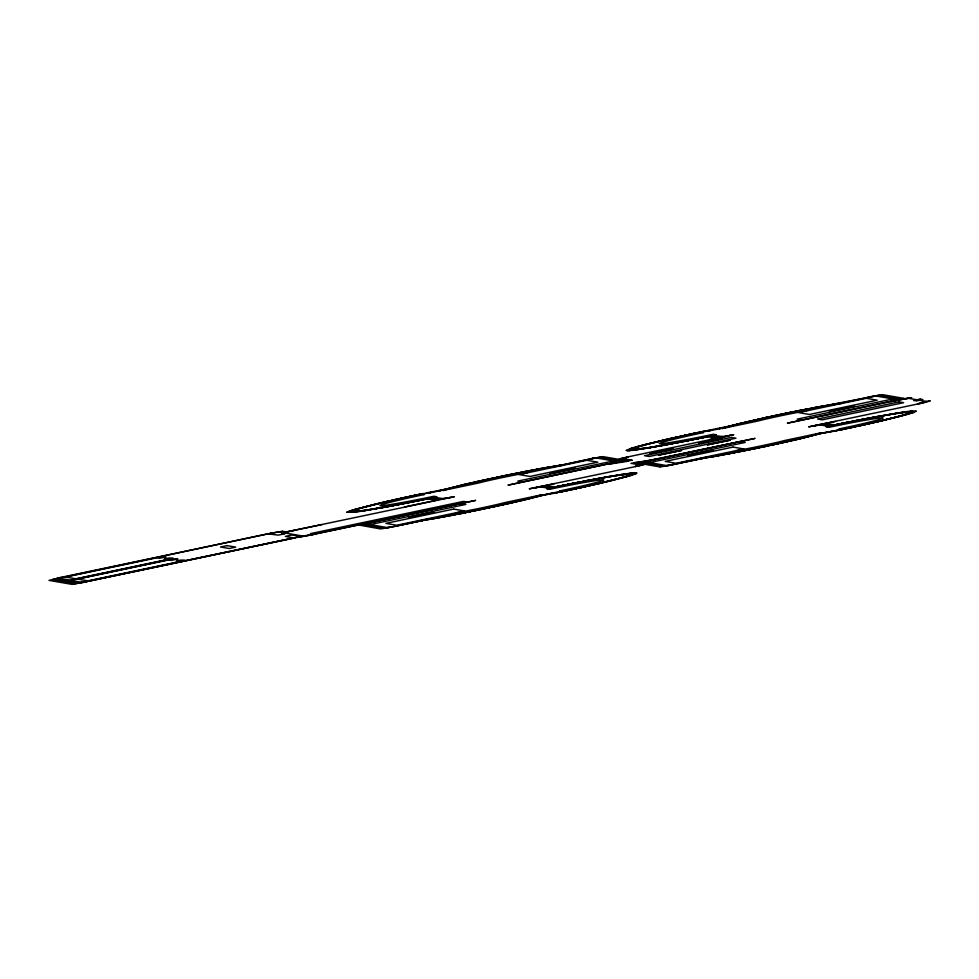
<?xml version="1.0" encoding="UTF-8"?>
<svg xmlns="http://www.w3.org/2000/svg" width="979" height="979" viewBox="0 0 979 979"><rect width="100%" height="100%" fill="white"/><g stroke="black" fill="none" stroke-linecap="round" stroke-linejoin="round"><path stroke-width="1.47" d="M637.659 466.175L635.028 466.493L640.315 465.001L630.99 463.348L651.255 459.983L755.042 438.396L641.747 462.516L663.578 466.237L705.712 457.756M346.86 512.225L355.218 512.078M903.996 398.404L900.9 399.359L911.706 397.658L891.049 401.574M929.977 400.937C925.228 402.54 909.43 406.261 922.903 402.075L930.05 400.852M346.86 512.213L347.753 511.723M439.706 490.638L463.104 484.874M631.993 460.24L625.532 461.158A16.704 0.612 -11.7 0 0 607.616 464.303M635.885 473.824L636.95 473.09L635.836 472.808M912.036 412.477L913.015 411.682L907.949 411.767M635.861 473.824L629.705 475.88M912.036 412.477L907.117 414.166M914.239 412.245L916.344 411.094L911.938 410.996M348.83 511.295L349.442 511.075M913.591 412.477L914.202 412.257M349.479 511.062L351.889 510.279M630.317 475.341L633.67 473.763L631.577 473.518M912.856 412.734L913.554 412.489M630.305 475.341L627.723 476.149M912.82 412.746L907.949 414.227M405.122 507.073L404.462 506.963L438.678 499.755L426.575 499.082M631.284 448.284L626.083 450.462L627.686 450.744M709.555 439.816C708.306 439.167 722.355 437.368 715.686 438.029M351.938 510.255L355.083 509.325M631.333 448.272L632.263 447.978M356.943 509.092L349.968 511.772L363.368 510.683M632.324 447.966L633.327 447.672M627.71 476.161L600.8 483.026M907.105 414.166L901.231 415.818M356.956 509.08L367.81 506.167M360.199 524.707L359.122 525.074L380.562 528.917L388.406 527.705M633.389 447.648L637.035 446.632M629.644 475.904L609.073 481.215M355.12 509.325L356.332 508.982M907.912 414.239L896.054 417.372M356.356 508.97L382.875 502.521M541.301 495.668L543.945 494.897L537.214 496.231A66.009 2.423 -11.7 0 1 427.333 519.372L421.019 520.742L425.608 519.861M637.072 446.62L638.406 446.253M537.459 496.451L553.551 492.865M540.677 495.839L536.627 496.916M537.459 496.451L531.707 497.944M447.354 488.79L426.587 492.914M638.43 446.253L642.995 445.053M642.591 445.372L629.362 449.789L647.388 447.978M901.218 415.818L886.264 419.587M447.354 488.778L455.639 486.673M642.616 445.372L644.06 444.992M644.084 444.98L645.589 444.588M729.269 426.134L700.181 432.008M729.282 426.122L739.059 423.699M536.59 496.916L529.37 498.727M643.044 445.041L644.671 444.625M645.614 444.588L660.189 441.015M367.823 506.167L369.475 505.751M644.684 444.613L664.386 440.024M530.251 498.311L514.085 502.178M895.956 417.384L884.294 420.064M369.499 505.739L373.023 504.87M283.567 532.711L284.045 532.6A16.704 0.612 -11.7 0 1 294.006 530.361L454.391 496.696L447.342 498.042M455.651 486.673L460.509 485.486M372.583 504.809L376.768 503.965M529.333 498.739L524.805 499.828M460.522 485.486L462.223 485.082M739.916 423.491L747.05 421.814M739.072 423.699L739.904 423.491M609.024 481.227L600.543 483.234M886.411 419.722L882.238 420.554M376.658 503.83L380.953 502.814M524.756 499.841L521.905 500.526M463.116 484.862L463.997 484.666M799.035 438.898L820.781 433.428L847.496 428.447M802.229 438.311L800.296 438.763M802.278 438.298L823.339 432.902L816.608 434.235A66.009 2.423 -11.7 0 1 706.728 457.377M884.306 420.224L866.758 424.103M461.782 485.009L473.444 482.476M660.274 440.831L668.779 439.02M519.898 500.991L521.856 500.538M799.023 438.898L795.376 439.742M800.247 438.776L797.249 439.473M880.158 421.043L882.14 420.725M381.002 502.802L384.992 502.019M463.74 484.556L475.439 482.035M519.849 501.003L516.802 501.713M879.815 421.276L877.673 421.765M383.217 502.288L401.06 498.384M664.827 439.779L680.454 436.389M747.063 421.814L763.118 418.192M515.749 501.946L516.753 501.725M598.206 483.773L595.978 484.287M598.279 483.761L600.421 483.259L594.29 484.532M795.364 439.755L791.558 440.623M797.187 439.485L789.723 441.199M877.6 421.79L875.361 422.292M385.481 501.762L387.66 501.26M637.635 466.188L645.039 464.34L659.956 466.922M512.164 502.619L515.7 501.958M875.238 422.328L872.962 422.842M387.794 501.224L390.058 500.71M391.649 500.489L393.913 499.975M669.416 438.727L682.889 435.851M513.559 502.447L472.38 511.16M595.844 484.324L587.388 486.098M791.534 440.623L787.593 441.529M872.889 422.867L868.189 423.919M511.381 502.949L495.252 506.51M588.795 485.914L591.096 485.4M789.674 441.211L786.578 441.749M394.843 499.633L397.315 499.082M474.423 482.109L478.498 481.35M588.66 485.939L582.615 487.163M784.534 442.202L787.434 441.713M786.357 441.945L782.466 442.667M868.14 423.931L857.078 426.244M397.364 499.07L410.911 496.231M476.736 481.595L480.567 480.885M784.069 442.459L781.413 442.9M583.827 487.028L586.188 486.502M865.669 424.482L860.688 425.596M681.8 435.961L690.342 434.223M479.025 481.081L481.619 480.652M481.276 480.579L491.274 478.56M482.684 480.42L483.724 480.187M59.168 577.879L52.217 579.678L75.15 583.68L83.656 582.126M295.046 537.728L301.997 535.929L279.064 531.927L272.125 533.041M779.308 443.365L781.695 442.985M860.541 425.62L858.118 426.146M580.18 487.689L582.578 487.163M581.293 487.579L583.692 487.052M764.207 417.825L777.289 415.157M684.358 435.398L697.978 432.596M763.02 418.082L772.859 416.087M764.183 417.96L719.124 428.667L725.818 427.321A66.009 2.423 -11.7 0 1 835.699 404.18L842.038 402.785L838.232 403.348M402.479 497.932L405 497.381M484.813 479.955L489.096 479.025M858.032 426.171L852.122 427.321M777.167 443.83L778.219 443.744L777.032 444.001M778.244 443.597L780.52 443.242M575.236 488.778L577.683 488.24M576.141 488.705L581.159 487.615M407.497 496.842L430.846 492.4M60.098 577.683L48.999 580.388L72.054 584.377L85.1 582.089M892.199 401.084L897.449 399.75L875.96 396.005L871.334 396.752M293.467 537.948L285.366 536.37L291.877 534.987L301.104 536.492L315.005 533.971M370.833 522.468L365.62 523.814L387.072 527.546L391.698 526.8M775.001 444.295L770.657 445.237M852.917 427.285L855.45 426.734M775.784 444.27L773.434 444.772M776.102 444.062L776.971 444.013M575.995 488.741L570.194 489.867M692.141 433.709L700.548 432.057L703.522 432.583A50.113 1.836 -11.7 0 0 659.601 443.72A50.113 1.836 -11.7 0 0 713.336 434.284L716.334 434.798A80.743 2.961 -11.7 0 1 629.754 449.997A80.743 2.961 -11.7 0 1 700.523 432.057M489.121 479.025L490.185 478.792M59.303 577.72L61.053 577.475M294.924 537.887L83.974 582.187M849.552 427.872L852.085 427.333M771.758 445.004L772.835 444.772M850.286 427.847L852.868 427.297M570.892 489.843L573.388 489.304M492.829 507.024L495.19 506.522M772.884 416.087L773.961 415.855M490.871 478.498L492.376 478.315M492.082 478.241L497.895 477.152M412.832 495.692L415.488 495.117M61.701 577.586L58.777 578.308L70.623 580.106L170.921 559.021C178.288 557.908 166.516 557.394 164.35 559.131L167.017 559.596L75.86 578.797L65.617 577.023L156.775 557.822L159.442 558.287L165.953 556.904L159.369 557.014M891.49 401.243L900.729 399.077L878.848 395.32L818.077 407.056M294.41 530.398L281.646 533.212L284.791 533.763L278.281 535.134L268.564 533.898M612.095 463.226L618.055 461.745L596.566 458.001L591.94 458.735M650.937 460.326L644.977 461.807L666.466 465.551L671.031 464.952M182.914 561.102C190.269 559.988 178.508 559.474 176.33 561.212L178.998 561.677L87.853 580.877L77.598 579.103L168.755 559.902L171.423 560.367L177.933 558.997L172.316 558.899L70.806 580.363L81.661 582.309L84.61 581.807M847.006 428.423L850.2 427.872M769.739 445.567L767.352 445.934M769.567 445.469L770.95 445.31M565.091 490.944L567.612 490.418M565.532 490.981L570.757 489.867M492.767 507.036L483.051 509.104M776.298 415.231L778.391 414.925M773.851 415.745L776.176 415.39M418.057 494.579L423.417 493.44M559.339 465.6L591.047 458.796M891.918 401.268L787.385 423.161L899.762 399.408L894.855 398.563L797.187 419.134L802.095 419.979M60.563 577.451L268.319 533.824M371.114 522.284L315.25 534.044A16.704 0.612 -11.7 0 1 297.579 537.202L297.432 537.202M842.246 429.561L844.828 429.01M767.291 446.081L763.669 446.852M565.434 491.005L557.357 492.572M778.758 414.717L780.618 414.46M777.522 414.974L779.504 414.692M702.812 431.445L710.24 430.405M868.104 397.156L882.312 394.623L903.996 398.392M709.812 430.748L721.609 428.264M840.166 403.287L868.703 397.278M496.965 477.201L501.224 476.443M430.417 492.743L442.214 490.259M560.771 465.282L590.08 458.992M729.636 435.459C722.832 438.641 715.478 435.655 708.6 436.414M729.416 435.374L733.785 434.7L634.172 455.565A16.704 0.612 -11.7 0 0 619.523 459.273L628.787 460.889M812.741 426.122L820.157 424.91L828.087 426.269M85.246 581.685L292.758 538.095L315.581 534.106M85.895 581.795L293.162 538.132M673.723 464.279L702.261 458.27M820.818 433.293L839.395 429.903M839.468 430.136L836.923 430.674M674.323 464.401L702.139 458.551M822.238 433.244L836.568 430.748M839.615 430.111L842.16 429.573M762.898 446.877L759.973 447.623M764.012 446.644L761.209 447.366M764.905 446.595L766.067 446.351M422.867 520.265L391.637 526.947M541.424 495.288L559.168 491.752M394.598 526.335L425.119 519.947M394.929 526.396L422.744 520.534M542.843 495.239L553.796 493.318M560.221 492.107L562.766 491.568M782.454 413.946L783.689 413.689M781.218 414.19L787.312 413.077M779.982 414.447L781.731 414.227M709.653 430.784L700.854 432.118A77.402 2.839 -11.7 0 0 632.728 449.226A77.402 2.839 -11.7 0 0 708.576 436.291L708.82 436.242M503.12 475.916L516.631 473.163M500.587 476.443L507.917 475.06M589.811 458.918L592.625 458.343M430.258 492.78L421.459 494.101A77.402 2.839 -11.7 0 0 353.333 511.222A77.402 2.839 -11.7 0 0 429.181 498.287L429.426 498.238M429.206 498.409C435.141 495.57 441.358 500.024 447.403 497.895M607.861 464.376L626.939 461.403M450.242 497.442L448.284 497.846M833.606 425.314L833.851 425.265A77.402 2.839 -11.7 0 1 909.699 412.33A77.402 2.839 -11.7 0 1 841.573 429.451M533.396 488.093L534.387 487.897M84.928 581.869L85.65 581.722M533.616 488.178L535.354 487.701M554.163 487.199L559.902 485.89M554.212 487.309L554.457 487.261A77.402 2.839 -11.7 0 1 630.305 474.325A77.402 2.839 -11.7 0 1 562.179 491.434M673.222 464.633L674.103 464.45M758.737 447.88L760.671 447.342M391.013 527.204L394.708 526.445M557.32 492.584L553.588 492.731M479.343 509.875L482.99 509.117M783.751 413.676L788.425 412.844M706.006 436.952C712.834 433.452 719.883 437.784 726.797 435.912M728.755 435.643L726.736 436.047M429.585 498.201L423.883 499.633M813.671 425.926L823.351 424.213L833.447 425.351M836.445 424.605L828.197 426.269M557.027 486.6L565.177 484.813M673.05 464.548L671.937 464.903M757.33 448.039L753.806 448.896M759.557 447.574L755.042 448.639M557.173 492.743L553.894 493.318M476.883 510.377L479.282 509.888M788.682 412.661L789.845 412.416M787.446 412.905L789.539 412.612M869.474 396.997L871.396 396.605M507.93 475.06L512.36 474.154M560.086 465.306L550.394 466.946M703.387 437.491L700.585 438.188M705.822 437.111L703.277 437.637L707.927 436.683L715.649 438.017M84.928 581.746L83.019 582.383M672.096 464.744L672.952 464.56M753.989 448.725L751.346 449.398M755.103 448.492L752.521 449.153M473.187 511.136L476.822 510.389M791.142 412.159L792.868 411.939M789.906 412.404L791.754 412.171M789.551 412.612L790.653 412.392M512.384 474.154L514.575 473.714M692.594 439.791L700.805 438.017M697.905 438.727L700.842 438.005M423.993 499.474L415.842 501.26M418.51 500.722L423.736 499.657M270.718 533.2L55.522 578.968L78.406 582.994L83.031 582.248M841.585 423.552L836.519 424.47L844.571 422.83M841.891 423.369L849.919 421.753M562.215 485.547L573.082 483.234M553.833 487.383C547.799 489.671 541.668 485.437 535.611 487.762M671.778 464.927L668.204 465.637M750.648 449.398L746.451 450.377M750.122 449.642L751.762 449.177M470.165 511.613L473.126 511.148M794.813 411.413L797.261 411.058M793.59 411.657L796.172 411.278M792.366 411.902L793.969 411.718M590.68 458.992L591.891 458.625M695.188 439.277L698.272 438.531M429.695 498.311L439.657 499.339L448.027 497.773M415.794 501.26L410.556 502.313M270.241 533.42L271.978 532.943M847.239 422.292L844.657 422.806M534.987 487.897L543.957 486.208L553.943 487.236M747.675 450.132L748.837 449.899M748.898 449.887L750.061 449.655M470.666 511.65L463.434 513.094M799.598 410.458L797.249 410.923M515.7 473.481L526.164 471.278M692.447 439.816L687.344 440.831M693.169 439.547L682.179 441.835M413.774 501.542L416.283 501.04M849.295 422.01L852.525 421.239M567.355 484.507L569.9 483.993M745.141 450.499L739.231 451.808M746.243 450.291L741.617 451.343M745.239 450.621L747.332 450.071M467.938 512.054L450.536 515.603M800.553 410.409L802.058 409.968M799.464 410.617L800.871 410.201M798.374 410.837L799.659 410.446M518.98 472.833L533.163 469.932M592.784 458.319L593.617 458.148M591.316 458.857L595.085 457.866M411.204 502.056L402.785 503.83M407.949 502.827L410.421 502.337M271.195 533.225L282.307 531.242M852.611 421.215L855.144 420.713M851.791 421.508L862.866 419.208M573.168 483.222L575.75 482.708M572.397 483.504L580.988 481.692M741.874 451.148L734.519 452.726M392.322 526.678L383.829 528.232L362.352 524.438L475.647 500.391L313.733 534.204L310.465 533.628L463.471 501.407L466.738 501.97M390.854 527.228L388.553 527.681M461.023 513.571L463.373 513.106M805.558 409.283L802.707 409.981M801.63 410.201L803.257 409.736M687.197 440.856L684.602 441.37M857.677 420.224L855.23 420.701M736.857 452.274L737.982 452.053M738.044 452.041L739.169 451.821M457.474 514.269L460.974 513.583M805.901 409.357L810.061 408.561M806.733 409.051L803.771 409.773M682.045 441.872L679.634 442.337M683.134 441.517L665.145 445.053M403.776 503.512L406.212 503.035M859.256 420.04L897.535 412.991M577.426 482.512L602.428 477.679M736.526 452.2L727.299 453.962M806.953 409.161L815.911 407.301M527.559 471.156L538.658 468.892M592.931 458.417L602.917 456.618L617.982 459.212L628.004 457.058L622.717 458.551L632.042 460.203M677.125 442.814L679.499 442.361M403.74 503.512L392.824 505.739M397.731 504.809L400.105 504.344M862.927 419.208L865.35 418.743M583.398 481.227L585.907 480.738M734.458 452.739L729.93 453.607M456.079 514.391L448.284 516.031M395.259 505.274L397.609 504.834M865.424 418.718L867.822 418.266M585.98 480.726L588.379 480.273M667.947 465.686L660.115 466.934M811.101 408.365L818.114 406.897M675.951 442.9L650.362 447.672M870.209 417.813L867.896 418.253M729.869 453.62L720.103 455.443M448.223 516.043L436.658 518.001M534.754 469.773L540.812 468.5M394.182 505.335L381.259 507.868M390.425 506.18L392.689 505.764M870.343 417.788L875.042 416.919M727.287 453.962L720.568 455.198M589.419 480.212L621.432 474.46M448.884 515.762L444.968 516.496M820.255 406.493L816.131 407.411M594.608 458.099L599.809 457.315L621.286 461.036L507.991 485.156L620.368 461.403L615.461 460.546L517.793 481.117L522.7 481.974M388.063 506.62L390.291 506.204M444.919 516.655L434.664 518.527M665.096 445.066L658.488 446.265M540.873 468.488L550.932 466.677M538.683 469.039L543.394 468.182M875.091 416.907L879.631 416.075M385.75 507.049L387.941 506.645M822.372 406.101L819.998 406.701M383.474 507.465L385.628 507.073M720.054 455.455L714.058 456.532M821.87 406.358L825.493 405.71M718.733 455.529L719.626 455.37M719.638 455.37L720.556 455.198M544.312 468.023L547.848 467.387M879.95 416.173L896.629 413.334M383.119 507.379L369.095 509.973M718.721 455.529L705.712 457.756M602.501 477.666L604.594 477.287M825.505 405.71L829.776 404.963M381.002 507.758L363.38 510.683M713.091 456.703L714.009 456.544M604.667 477.275L610.786 476.21M434.615 518.54L425.657 520.069M658.402 446.118L647.413 447.966M547.861 467.387L562.644 464.768L556.292 466.175A66.009 2.423 -11.7 0 0 446.412 489.316L439.693 490.65M713.042 456.716L700.438 458.784L706.52 457.413M436.646 518.001L425.62 519.861M829.788 404.951L831.404 404.682M831.416 404.682L832.994 404.413M806.72 410.752L806.427 410.813A33.408 1.224 -11.7 0 0 757.477 421.117L722.184 428.557A65.152 2.386 -11.7 0 1 777.73 415.231A65.152 2.386 -11.7 0 1 841.732 403.372L841.83 403.36M527.326 472.747L527.032 472.796A33.408 1.224 -11.7 0 0 478.082 483.112L442.789 490.54A65.152 2.386 -11.7 0 1 498.335 477.226A65.152 2.386 -11.7 0 1 562.338 465.368L562.435 465.355M735.706 450.805L736 450.756A33.408 1.224 -11.7 0 0 784.95 440.44L820.243 433.012A65.152 2.386 -11.7 0 1 764.697 446.326A65.152 2.386 -11.7 0 1 700.695 458.184L700.597 458.196M456.312 512.8L456.606 512.751A33.408 1.224 -11.7 0 0 505.556 502.435L540.897 494.982A65.152 2.386 -11.7 0 1 485.303 508.321A65.152 2.386 -11.7 0 1 421.3 520.179L421.3 520.179M650.301 447.672L637.231 449.728M610.394 476.443L613.943 475.855M833.007 404.413L834.512 404.156M368.997 509.986L365.534 510.561M834.524 404.156L837.767 403.629M613.968 475.855L615.62 475.586M897.559 412.991L899.211 412.722M365.436 510.573L363.845 510.83M615.644 475.586L631.565 473.518M899.236 412.722L903.825 412.024M363.76 510.842L356.527 511.907M824.355 423.797L826.57 423.528M896.642 413.334L901.059 412.661M544.96 485.792L555.105 486.869M621.457 474.46L629.509 473.322M903.85 412.024L907.741 411.486M835.552 421.435L808.642 426.856L912.061 405.196A16.704 0.612 -11.7 0 0 926.697 401.488L908.72 398.355A16.704 0.612 -11.7 0 0 890.804 401.5M901.072 412.661L903.654 412.294M554.126 483.859L529.247 488.851L628.861 467.986A16.704 0.612 -11.7 0 0 643.509 464.279L634.245 462.663L637.5 462.394A16.704 0.612 -11.7 0 0 655.416 459.261M322.079 524.573L286.235 531.927L282.319 531.242M637.158 449.74L633.523 450.23M356.454 511.919L355.291 512.066M903.666 412.294L905.954 412M907.814 411.474L910.984 411.094M905.967 412L907.937 411.767M633.462 450.23L629.705 450.634M629.57 473.322L630.586 473.2M630.647 473.187L633.327 472.918M911.033 411.094L911.89 411.009M628.946 450.683L629.656 450.634M633.376 472.918L634.747 472.833M628.91 450.695L627.71 450.744M634.771 472.833L635.812 472.808M826.582 423.528L834.5 424.886M559.193 491.752L560 491.899M408.61 517.426L433.636 512.298L408.61 517.426M550.063 473.187L575.089 468.06L550.063 473.187M650.191 453.669L673.038 448.994L650.191 453.669M658.634 455.137L681.482 450.462L658.634 455.137M699.018 443.389L721.866 438.702L699.018 443.389M688.004 455.443L713.03 450.303L688.004 455.443M707.462 444.858L730.31 440.171L707.462 444.858M829.458 411.192L854.483 406.065L829.458 411.192M622.62 461.06L619.891 461.745L622.62 461.06M640.511 462.455C640.388 462.051 645.124 461.501 640.511 462.455M920.138 399.089L913.627 400.46L916.356 400.937L922.867 399.567L920.138 399.089M866.293 398.294L798.472 412.575L809.376 414.472L877.196 400.178L866.293 398.294M586.898 460.289L519.078 474.57L529.982 476.467L597.802 462.174L586.898 460.289M898.967 401.879L817.587 419.024L822.213 419.832L903.605 402.687L898.967 401.879M731.313 437.405L644.5 455.688L649.138 456.495L735.951 438.213L731.313 437.405M227.006 545.621L220.495 546.992L229.221 548.509L235.731 547.139L227.006 545.621M740.332 441.578L642.665 462.149L647.572 463.006L745.239 442.435L740.332 441.578M460.938 503.573L363.27 524.144L368.177 524.989L465.845 504.418L460.938 503.573M733.051 447.085L665.231 461.378L676.122 463.275L743.954 448.982L733.051 447.085M453.656 509.08L385.836 523.373L396.74 525.258L464.56 510.977L453.656 509.08M829.091 427.285L826.092 426.758A80.743 2.961 -11.7 0 1 912.673 411.559A80.743 2.961 -11.7 0 1 841.903 429.5L838.905 428.986A50.113 1.836 -11.7 0 0 882.825 417.849A50.113 1.836 -11.7 0 0 829.091 427.285M549.696 489.267L546.698 488.754A80.743 2.961 -11.7 0 1 633.278 473.555A80.743 2.961 -11.7 0 1 562.509 491.495L559.511 490.981A50.113 1.836 -11.7 0 0 603.431 479.832A50.113 1.836 -11.7 0 0 549.696 489.267M424.127 494.566L421.129 494.052A80.743 2.961 -11.7 0 0 350.36 511.993A80.743 2.961 -11.7 0 0 436.94 496.794L433.942 496.267A50.113 1.836 -11.7 0 1 380.207 505.702A50.113 1.836 -11.7 0 1 424.127 494.566"/></g></svg>
